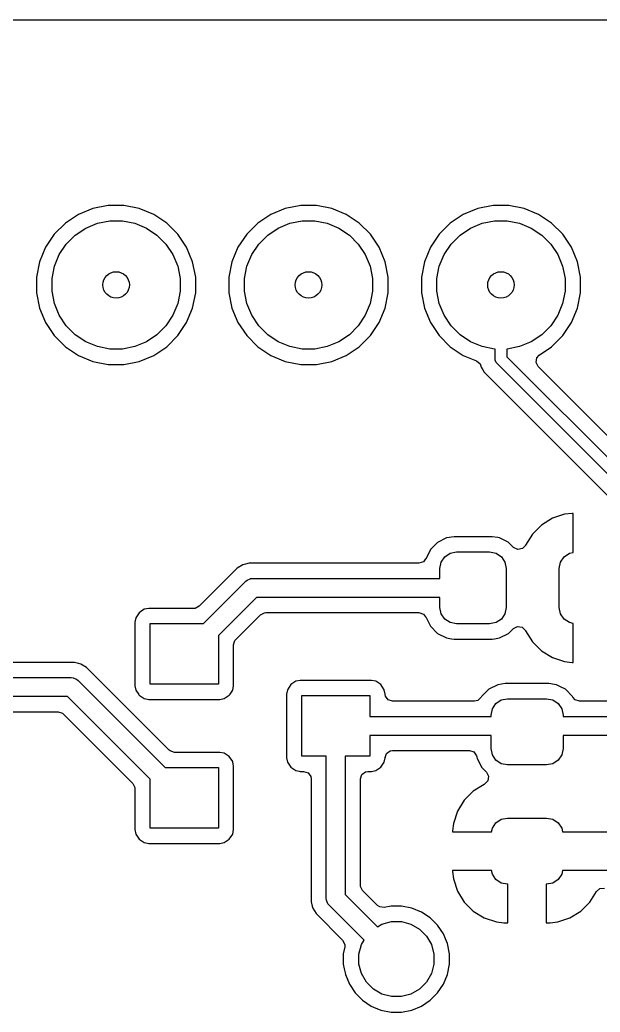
# Model space of a CAD drawing. Extents: x 2.09 to 4.51, y -4.8 to -2.93.
# Drawn here: x 2.647 to 2.948, y -3.449 to -2.933 of the extents above; entities that cross this region are included whole.
import ezdxf

# ---------------------------------------------------------------- set-up
doc = ezdxf.new("R2010")
doc.units = 0
doc.header["$MEASUREMENT"] = 0
doc.layers.add('BLACK', color=7, linetype='CONTINUOUS')

msp = doc.modelspace()

# ---------------------------------------------------------------- linework, layer by layer
at = {"layer": 'BLACK', "linetype": 'CONTINUOUS'}
for p, q in [((2.16548, -2.93309), (4.42901, -2.93309)), ((2.68479, -3.0311), (2.67726, -3.03421)), ((2.69278, -3.02951), (2.68479, -3.0311)), ((2.70092, -3.02951), (2.69278, -3.02951)), ((2.69278, -3.02951), (2.69278, -3.02951)), ((2.70891, -3.0311), (2.70092, -3.02951)), ((2.70092, -3.02951), (2.70092, -3.02951)), ((2.71644, -3.03421), (2.70891, -3.0311)), ((2.78479, -3.0311), (2.77726, -3.03421)), ((2.79278, -3.02951), (2.78479, -3.0311)), ((2.80092, -3.02951), (2.79278, -3.02951)), ((2.79278, -3.02951), (2.79278, -3.02951)), ((2.80891, -3.0311), (2.80092, -3.02951)), ((2.80092, -3.02951), (2.80092, -3.02951)), ((2.81644, -3.03421), (2.80891, -3.0311)), ((2.88479, -3.0311), (2.87726, -3.03421)), ((2.89278, -3.02951), (2.88479, -3.0311)), ((2.90092, -3.02951), (2.89278, -3.02951)), ((2.89278, -3.02951), (2.89278, -3.02951)), ((2.90891, -3.0311), (2.90092, -3.02951)), ((2.90092, -3.02951), (2.90092, -3.02951)), ((2.91644, -3.03421), (2.90891, -3.0311)), ((2.67726, -3.03421), (2.67049, -3.03874)), ((2.68714, -3.03884), (2.69357, -3.03756)), ((2.69357, -3.03756), (2.70013, -3.03756)), ((2.70013, -3.03756), (2.70656, -3.03884)), ((2.72321, -3.03874), (2.71644, -3.03421)), ((2.77726, -3.03421), (2.77049, -3.03874)), ((2.78714, -3.03884), (2.79357, -3.03756)), ((2.79357, -3.03756), (2.80013, -3.03756)), ((2.80013, -3.03756), (2.80656, -3.03884)), ((2.82321, -3.03874), (2.81644, -3.03421)), ((2.87726, -3.03421), (2.87049, -3.03874)), ((2.88714, -3.03884), (2.89357, -3.03756)), ((2.89357, -3.03756), (2.90013, -3.03756)), ((2.90013, -3.03756), (2.90656, -3.03884)), ((2.92321, -3.03874), (2.91644, -3.03421)), ((2.67049, -3.03874), (2.66473, -3.0445)), ((2.67562, -3.045), (2.68108, -3.04135)), ((2.68108, -3.04135), (2.68714, -3.03884)), ((2.70656, -3.03884), (2.71263, -3.04135)), ((2.71263, -3.04135), (2.71808, -3.045)), ((2.72898, -3.0445), (2.72321, -3.03874)), ((2.72321, -3.03874), (2.72321, -3.03874)), ((2.77049, -3.03874), (2.76473, -3.0445)), ((2.77562, -3.045), (2.78108, -3.04135)), ((2.78108, -3.04135), (2.78714, -3.03884)), ((2.80656, -3.03884), (2.81263, -3.04135)), ((2.81263, -3.04135), (2.81808, -3.045)), ((2.82898, -3.0445), (2.82321, -3.03874)), ((2.82321, -3.03874), (2.82321, -3.03874)), ((2.87049, -3.03874), (2.86473, -3.0445)), ((2.87562, -3.045), (2.88108, -3.04135)), ((2.88108, -3.04135), (2.88714, -3.03884)), ((2.90656, -3.03884), (2.91263, -3.04135)), ((2.91263, -3.04135), (2.91808, -3.045)), ((2.92898, -3.0445), (2.92321, -3.03874)), ((2.92321, -3.03874), (2.92321, -3.03874)), ((2.66473, -3.0445), (2.6602, -3.05128)), ((2.67098, -3.04964), (2.67562, -3.045)), ((2.71808, -3.045), (2.72272, -3.04964)), ((2.7335, -3.05128), (2.72898, -3.0445)), ((2.76473, -3.0445), (2.7602, -3.05128)), ((2.77098, -3.04964), (2.77562, -3.045)), ((2.81808, -3.045), (2.82272, -3.04964)), ((2.8335, -3.05128), (2.82898, -3.0445)), ((2.86473, -3.0445), (2.8602, -3.05128)), ((2.87098, -3.04964), (2.87562, -3.045)), ((2.91808, -3.045), (2.92272, -3.04964)), ((2.9335, -3.05128), (2.92898, -3.0445)), ((2.6602, -3.05128), (2.65708, -3.0588)), ((2.66734, -3.05509), (2.67098, -3.04964)), ((2.72272, -3.04964), (2.72636, -3.05509)), ((2.73662, -3.0588), (2.7335, -3.05128)), ((2.7602, -3.05128), (2.75708, -3.0588)), ((2.76734, -3.05509), (2.77098, -3.04964)), ((2.82272, -3.04964), (2.82636, -3.05509)), ((2.83662, -3.0588), (2.8335, -3.05128)), ((2.8602, -3.05128), (2.85708, -3.0588)), ((2.86734, -3.05509), (2.87098, -3.04964)), ((2.92272, -3.04964), (2.92636, -3.05509)), ((2.93662, -3.0588), (2.9335, -3.05128)), ((2.66483, -3.06115), (2.66734, -3.05509)), ((2.72636, -3.05509), (2.72887, -3.06115)), ((2.76483, -3.06115), (2.76734, -3.05509)), ((2.82636, -3.05509), (2.82887, -3.06115)), ((2.86483, -3.06115), (2.86734, -3.05509)), ((2.92636, -3.05509), (2.92887, -3.06115)), ((2.65708, -3.0588), (2.65549, -3.06679)), ((2.66355, -3.06759), (2.66483, -3.06115)), ((2.72887, -3.06115), (2.73015, -3.06759)), ((2.73821, -3.06679), (2.73662, -3.0588)), ((2.75708, -3.0588), (2.75549, -3.06679)), ((2.76355, -3.06759), (2.76483, -3.06115)), ((2.82887, -3.06115), (2.83015, -3.06759)), ((2.83821, -3.06679), (2.83662, -3.0588)), ((2.85708, -3.0588), (2.85549, -3.06679)), ((2.86355, -3.06759), (2.86483, -3.06115)), ((2.92887, -3.06115), (2.93015, -3.06759)), ((2.93821, -3.06679), (2.93662, -3.0588)), ((2.65549, -3.06679), (2.65549, -3.07494)), ((2.66355, -3.07415), (2.66355, -3.06759)), ((2.73015, -3.06759), (2.73015, -3.07415)), ((2.73821, -3.07494), (2.73821, -3.06679)), ((2.73821, -3.06679), (2.73821, -3.06679)), ((2.75549, -3.06679), (2.75549, -3.07494)), ((2.76355, -3.07415), (2.76355, -3.06759)), ((2.83015, -3.06759), (2.83015, -3.07415)), ((2.83821, -3.07494), (2.83821, -3.06679)), ((2.85549, -3.06679), (2.85549, -3.07494)), ((2.86355, -3.07415), (2.86355, -3.06759)), ((2.93015, -3.06759), (2.93015, -3.07415)), ((2.93821, -3.07494), (2.93821, -3.06679)), ((2.65549, -3.07494), (2.65708, -3.08293)), ((2.66483, -3.08058), (2.66355, -3.07415)), ((2.73015, -3.07415), (2.72887, -3.08058)), ((2.73662, -3.08293), (2.73821, -3.07494)), ((2.75549, -3.07494), (2.75708, -3.08293)), ((2.76483, -3.08058), (2.76355, -3.07415)), ((2.83015, -3.07415), (2.82887, -3.08058)), ((2.83662, -3.08293), (2.83821, -3.07494)), ((2.85549, -3.07494), (2.85708, -3.08293)), ((2.86483, -3.08058), (2.86355, -3.07415)), ((2.93015, -3.07415), (2.92887, -3.08058)), ((2.93662, -3.08293), (2.93821, -3.07494)), ((2.65708, -3.08293), (2.6602, -3.09046)), ((2.66734, -3.08664), (2.66483, -3.08058)), ((2.72887, -3.08058), (2.72636, -3.08664)), ((2.7335, -3.09046), (2.73662, -3.08293)), ((2.75708, -3.08293), (2.7602, -3.09046)), ((2.76734, -3.08664), (2.76483, -3.08058)), ((2.82887, -3.08058), (2.82636, -3.08664)), ((2.8335, -3.09046), (2.83662, -3.08293)), ((2.85708, -3.08293), (2.8602, -3.09046)), ((2.86734, -3.08664), (2.86483, -3.08058)), ((2.92887, -3.08058), (2.92636, -3.08664)), ((2.9335, -3.09046), (2.93662, -3.08293)), ((2.67098, -3.0921), (2.66734, -3.08664)), ((2.72636, -3.08664), (2.72272, -3.0921)), ((2.77098, -3.0921), (2.76734, -3.08664)), ((2.82636, -3.08664), (2.82272, -3.0921)), ((2.87098, -3.0921), (2.86734, -3.08664)), ((2.92636, -3.08664), (2.92272, -3.0921)), ((2.6602, -3.09046), (2.6602, -3.09046)), ((2.6602, -3.09046), (2.66473, -3.09723)), ((2.67562, -3.09673), (2.67098, -3.0921)), ((2.72272, -3.0921), (2.71808, -3.09673)), ((2.72898, -3.09723), (2.7335, -3.09046)), ((2.7602, -3.09046), (2.7602, -3.09046)), ((2.7602, -3.09046), (2.76473, -3.09723)), ((2.77562, -3.09673), (2.77098, -3.0921)), ((2.82272, -3.0921), (2.81808, -3.09673)), ((2.82898, -3.09723), (2.8335, -3.09046)), ((2.8602, -3.09046), (2.8602, -3.09046)), ((2.8602, -3.09046), (2.86473, -3.09723)), ((2.87562, -3.09673), (2.87098, -3.0921)), ((2.92272, -3.0921), (2.91808, -3.09673)), ((2.92898, -3.09723), (2.9335, -3.09046)), ((2.66473, -3.09723), (2.67049, -3.10299)), ((2.68108, -3.10038), (2.67562, -3.09673)), ((2.71808, -3.09673), (2.71263, -3.10038)), ((2.72321, -3.10299), (2.72898, -3.09723)), ((2.76473, -3.09723), (2.77049, -3.10299)), ((2.78108, -3.10038), (2.77562, -3.09673)), ((2.81808, -3.09673), (2.81263, -3.10038)), ((2.82321, -3.10299), (2.82898, -3.09723)), ((2.86473, -3.09723), (2.87049, -3.10299)), ((2.88108, -3.10038), (2.87562, -3.09673)), ((2.91808, -3.09673), (2.91263, -3.10038)), ((2.92321, -3.10299), (2.92898, -3.09723)), ((2.67049, -3.10299), (2.67726, -3.10752)), ((2.68714, -3.10289), (2.68108, -3.10038)), ((2.69357, -3.10417), (2.68714, -3.10289)), ((2.70013, -3.10417), (2.69357, -3.10417)), ((2.70656, -3.10289), (2.70013, -3.10417)), ((2.71263, -3.10038), (2.70656, -3.10289)), ((2.71644, -3.10752), (2.72321, -3.10299)), ((2.77049, -3.10299), (2.77726, -3.10752)), ((2.78714, -3.10289), (2.78108, -3.10038)), ((2.79357, -3.10417), (2.78714, -3.10289)), ((2.80013, -3.10417), (2.79357, -3.10417)), ((2.80656, -3.10289), (2.80013, -3.10417)), ((2.81263, -3.10038), (2.80656, -3.10289)), ((2.81644, -3.10752), (2.82321, -3.10299)), ((2.87049, -3.10299), (2.87726, -3.10752)), ((2.88714, -3.10289), (2.88108, -3.10038)), ((2.89357, -3.10417), (2.88714, -3.10289)), ((2.8938, -3.10417), (2.89357, -3.10417)), ((2.8938, -3.10945), (2.8938, -3.10417)), ((2.90013, -3.10417), (2.8999, -3.10417)), ((2.8999, -3.10417), (2.8999, -3.10818)), ((2.90656, -3.10289), (2.90013, -3.10417)), ((2.91263, -3.10038), (2.90656, -3.10289)), ((2.91677, -3.1073), (2.92321, -3.10299)), ((2.67726, -3.10752), (2.68479, -3.11064)), ((2.70891, -3.11064), (2.71644, -3.10752)), ((2.77726, -3.10752), (2.78479, -3.11064)), ((2.80891, -3.11064), (2.81644, -3.10752)), ((2.87726, -3.10752), (2.88419, -3.11039)), ((2.89386, -3.11004), (2.8938, -3.10945)), ((2.8999, -3.10818), (2.98158, -3.18986)), ((2.91508, -3.11115), (2.91546, -3.10877)), ((2.91546, -3.10877), (2.91677, -3.1073)), ((2.68479, -3.11064), (2.69278, -3.11222)), ((2.69278, -3.11222), (2.69278, -3.11222)), ((2.69278, -3.11222), (2.70092, -3.11222)), ((2.70092, -3.11222), (2.70891, -3.11064)), ((2.70092, -3.11222), (2.70092, -3.11222)), ((2.78479, -3.11064), (2.79278, -3.11222)), ((2.79278, -3.11222), (2.79278, -3.11222)), ((2.79278, -3.11222), (2.80092, -3.11222)), ((2.80092, -3.11222), (2.80891, -3.11064)), ((2.80092, -3.11222), (2.80092, -3.11222)), ((2.88419, -3.11039), (2.88602, -3.11195)), ((2.88602, -3.11195), (2.88647, -3.11298)), ((2.88647, -3.11298), (2.88648, -3.11305)), ((2.88648, -3.11305), (2.88665, -3.11367)), ((2.88665, -3.11367), (2.88741, -3.115)), ((2.88741, -3.115), (2.88809, -3.11617)), ((2.89431, -3.11114), (2.89386, -3.11004)), ((2.89469, -3.11161), (2.89431, -3.11114)), ((2.97816, -3.19507), (2.89469, -3.11161)), ((2.91618, -3.1133), (2.91508, -3.11115)), ((2.98371, -3.18083), (2.91618, -3.1133)), ((2.88809, -3.11617), (2.95522, -3.1833)), ((2.9236, -3.19215), (2.91791, -3.19566)), ((2.92995, -3.19005), (2.9236, -3.19215)), ((2.93387, -3.18965), (2.92995, -3.19005)), ((2.92995, -3.19005), (2.92995, -3.19005)), ((2.93439, -3.18965), (2.93387, -3.18965)), ((2.93439, -3.20992), (2.93439, -3.18965)), ((2.93439, -3.18965), (2.93439, -3.18965)), ((2.91791, -3.19566), (2.91318, -3.20039)), ((2.86861, -3.20236), (2.86395, -3.20474)), ((2.87247, -3.20175), (2.86861, -3.20236)), ((2.86861, -3.20236), (2.86861, -3.20236)), ((2.89229, -3.20175), (2.87247, -3.20175)), ((2.87247, -3.20175), (2.87247, -3.20175)), ((2.89519, -3.20221), (2.89229, -3.20175)), ((2.89229, -3.20175), (2.89229, -3.20175)), ((2.89616, -3.20236), (2.89519, -3.20221)), ((2.90055, -3.2046), (2.89616, -3.20236)), ((2.89616, -3.20236), (2.89616, -3.20236)), ((2.91318, -3.20039), (2.90967, -3.20608)), ((2.86395, -3.20474), (2.86025, -3.20844)), ((2.90082, -3.20474), (2.90055, -3.2046)), ((2.90335, -3.20727), (2.90082, -3.20474)), ((2.90344, -3.20736), (2.90335, -3.20727)), ((2.90563, -3.20838), (2.90344, -3.20736)), ((2.90799, -3.20792), (2.90563, -3.20838)), ((2.90953, -3.20627), (2.90799, -3.20792)), ((2.90955, -3.20628), (2.90953, -3.20627)), ((2.9096, -3.20619), (2.90955, -3.20628)), ((2.90963, -3.20616), (2.9096, -3.20619)), ((2.90967, -3.20608), (2.90963, -3.20616)), ((2.86025, -3.20844), (2.85774, -3.21337)), ((2.86581, -3.21496), (2.86768, -3.21217)), ((2.86768, -3.21217), (2.87047, -3.2103)), ((2.87047, -3.2103), (2.87377, -3.20965)), ((2.87377, -3.20965), (2.89099, -3.20965)), ((2.89099, -3.20965), (2.89429, -3.2103)), ((2.89429, -3.2103), (2.89708, -3.21217)), ((2.89708, -3.21217), (2.89895, -3.21496)), ((2.92782, -3.21496), (2.92969, -3.21217)), ((2.92969, -3.21217), (2.93248, -3.2103)), ((2.93248, -3.2103), (2.93439, -3.20992)), ((2.75985, -3.21809), (2.74007, -3.23787)), ((2.76277, -3.2164), (2.75985, -3.21809)), ((2.76403, -3.21607), (2.76277, -3.2164)), ((2.76603, -3.21553), (2.76403, -3.21607)), ((2.7694, -3.21553), (2.76603, -3.21553)), ((2.85425, -3.21553), (2.7694, -3.21553)), ((2.85654, -3.21479), (2.85425, -3.21553)), ((2.85762, -3.21331), (2.85654, -3.21479)), ((2.85774, -3.21337), (2.85762, -3.21331)), ((2.86516, -3.21826), (2.86581, -3.21496)), ((2.86516, -3.22343), (2.86516, -3.21826)), ((2.89895, -3.21496), (2.89961, -3.21826)), ((2.89961, -3.21826), (2.89961, -3.23844)), ((2.92717, -3.21826), (2.92782, -3.21496)), ((2.92717, -3.23844), (2.92717, -3.21826)), ((2.76676, -3.22352), (2.76772, -3.22343)), ((2.76772, -3.22343), (2.86516, -3.22343)), ((2.7422, -3.24691), (2.76424, -3.22487)), ((2.76424, -3.22487), (2.76498, -3.22425)), ((2.76498, -3.22425), (2.76658, -3.22359)), ((2.76498, -3.22425), (2.76498, -3.22425)), ((2.76658, -3.22359), (2.76676, -3.22352)), ((2.76676, -3.22352), (2.76676, -3.22352)), ((2.76975, -3.23327), (2.75, -3.25302)), ((2.86516, -3.23327), (2.76975, -3.23327)), ((2.86516, -3.23844), (2.86516, -3.23327)), ((2.74007, -3.23787), (2.73792, -3.23896)), ((2.86581, -3.24173), (2.86516, -3.23844)), ((2.89961, -3.23844), (2.89895, -3.24173)), ((2.92782, -3.24173), (2.92717, -3.23844)), ((2.70713, -3.24383), (2.70667, -3.24613)), ((2.70888, -3.24121), (2.70713, -3.24383)), ((2.70713, -3.24383), (2.70713, -3.24383)), ((2.71149, -3.23947), (2.70888, -3.24121)), ((2.70888, -3.24121), (2.70888, -3.24121)), ((2.71379, -3.23901), (2.71149, -3.23947)), ((2.71149, -3.23947), (2.71149, -3.23947)), ((2.73731, -3.23901), (2.71379, -3.23901)), ((2.71379, -3.23901), (2.71379, -3.23901)), ((2.71379, -3.23901), (2.71379, -3.23901)), ((2.73792, -3.23896), (2.73731, -3.23901)), ((2.75904, -3.25515), (2.77188, -3.2423)), ((2.77188, -3.2423), (2.77403, -3.24121)), ((2.77403, -3.24121), (2.77464, -3.24116)), ((2.77464, -3.24116), (2.85425, -3.24116)), ((2.85425, -3.24116), (2.85654, -3.24191)), ((2.85654, -3.24191), (2.85762, -3.24339)), ((2.85762, -3.24339), (2.85774, -3.24333)), ((2.85774, -3.24333), (2.85864, -3.24509)), ((2.86768, -3.24452), (2.86581, -3.24173)), ((2.89895, -3.24173), (2.89708, -3.24452)), ((2.92969, -3.24452), (2.92782, -3.24173)), ((2.70667, -3.24613), (2.70667, -3.24613)), ((2.70667, -3.24613), (2.70667, -3.27918)), ((2.71457, -3.2784), (2.71457, -3.24691)), ((2.71457, -3.24691), (2.7422, -3.24691)), ((2.85864, -3.24509), (2.86025, -3.24826)), ((2.86025, -3.24826), (2.86395, -3.25196)), ((2.87047, -3.24639), (2.86768, -3.24452)), ((2.87377, -3.24705), (2.87047, -3.24639)), ((2.89099, -3.24705), (2.87377, -3.24705)), ((2.89429, -3.24639), (2.89099, -3.24705)), ((2.89708, -3.24452), (2.89429, -3.24639)), ((2.90335, -3.24943), (2.90549, -3.24833)), ((2.90549, -3.24833), (2.90787, -3.24871)), ((2.90787, -3.24871), (2.90958, -3.25041)), ((2.93248, -3.24639), (2.92969, -3.24452)), ((2.93439, -3.24677), (2.93248, -3.24639)), ((2.93439, -3.26705), (2.93439, -3.24677)), ((2.75, -3.25302), (2.75, -3.2784)), ((2.86395, -3.25196), (2.86861, -3.25433)), ((2.86861, -3.25433), (2.87123, -3.25474)), ((2.89342, -3.25476), (2.89616, -3.25433)), ((2.89616, -3.25433), (2.90082, -3.25196)), ((2.90082, -3.25196), (2.90335, -3.24943)), ((2.90958, -3.25041), (2.90963, -3.25053)), ((2.90963, -3.25053), (2.90967, -3.25061)), ((2.90967, -3.25061), (2.91318, -3.2563)), ((2.75789, -3.25791), (2.75864, -3.25562)), ((2.75789, -3.27918), (2.75789, -3.25791)), ((2.75864, -3.25562), (2.75904, -3.25515)), ((2.87123, -3.25474), (2.87247, -3.25494)), ((2.87247, -3.25494), (2.87247, -3.25494)), ((2.87247, -3.25494), (2.89229, -3.25494)), ((2.89229, -3.25494), (2.89342, -3.25476)), ((2.91318, -3.2563), (2.91791, -3.26103)), ((2.91791, -3.26103), (2.9236, -3.26454)), ((2.9236, -3.26454), (2.92995, -3.26665)), ((2.67527, -3.26706), (2.609, -3.26706)), ((2.67726, -3.2676), (2.67527, -3.26706)), ((2.67527, -3.26706), (2.67527, -3.26706)), ((2.67852, -3.26794), (2.67726, -3.2676)), ((2.68145, -3.26962), (2.67852, -3.26794)), ((2.67852, -3.26794), (2.67852, -3.26794)), ((2.70302, -3.2912), (2.68145, -3.26962)), ((2.68145, -3.26962), (2.68145, -3.26962)), ((2.68145, -3.26962), (2.68145, -3.26962)), ((2.68145, -3.26962), (2.68145, -3.26962)), ((2.92995, -3.26665), (2.93387, -3.26705)), ((2.93387, -3.26705), (2.93439, -3.26705)), ((2.59843, -3.27496), (2.67358, -3.27496)), ((2.67358, -3.27496), (2.67454, -3.27505)), ((2.67454, -3.27505), (2.67454, -3.27505)), ((2.67454, -3.27505), (2.67482, -3.27517)), ((2.67482, -3.27517), (2.67631, -3.27579)), ((2.67631, -3.27579), (2.67631, -3.27579)), ((2.67631, -3.27579), (2.67706, -3.2764)), ((2.67706, -3.2764), (2.72237, -3.32171)), ((2.70667, -3.27918), (2.70667, -3.27918)), ((2.70667, -3.27918), (2.70713, -3.28148)), ((2.75, -3.2784), (2.71457, -3.2784)), ((2.75744, -3.28148), (2.75789, -3.27918)), ((2.78762, -3.27862), (2.78587, -3.28123)), ((2.79023, -3.27687), (2.78762, -3.27862)), ((2.78762, -3.27862), (2.78762, -3.27862)), ((2.79253, -3.27641), (2.79023, -3.27687)), ((2.79023, -3.27687), (2.79023, -3.27687)), ((2.82952, -3.27641), (2.79253, -3.27641)), ((2.79253, -3.27641), (2.79253, -3.27641)), ((2.79253, -3.27641), (2.79253, -3.27641)), ((2.83182, -3.27687), (2.82952, -3.27641)), ((2.82952, -3.27641), (2.82952, -3.27641)), ((2.83443, -3.27862), (2.83182, -3.27687)), ((2.83182, -3.27687), (2.83182, -3.27687)), ((2.83182, -3.27687), (2.83182, -3.27687)), ((2.83182, -3.27687), (2.83182, -3.27687)), ((2.83618, -3.28123), (2.83443, -3.27862)), ((2.83443, -3.27862), (2.83443, -3.27862)), ((2.89518, -3.27864), (2.89052, -3.28102)), ((2.89905, -3.27803), (2.89518, -3.27864)), ((2.89518, -3.27864), (2.89518, -3.27864)), ((2.92182, -3.27803), (2.89905, -3.27803)), ((2.89905, -3.27803), (2.89905, -3.27803)), ((2.92472, -3.27849), (2.92182, -3.27803)), ((2.92182, -3.27803), (2.92182, -3.27803)), ((2.92569, -3.27864), (2.92472, -3.27849)), ((2.92775, -3.27969), (2.92569, -3.27864)), ((2.92569, -3.27864), (2.92569, -3.27864)), ((2.93034, -3.28102), (2.92775, -3.27969)), ((2.67154, -3.2848), (2.59843, -3.2848)), ((2.71457, -3.32783), (2.67154, -3.2848)), ((2.70713, -3.28148), (2.70713, -3.28148)), ((2.70713, -3.28148), (2.70861, -3.28369)), ((2.70861, -3.28369), (2.70888, -3.28409)), ((2.70888, -3.28409), (2.71149, -3.28584)), ((2.75308, -3.28584), (2.75569, -3.28409)), ((2.75569, -3.28409), (2.75607, -3.28353)), ((2.75607, -3.28353), (2.75744, -3.28148)), ((2.78587, -3.28123), (2.78541, -3.28353)), ((2.78541, -3.28353), (2.78541, -3.28353)), ((2.78541, -3.28353), (2.78541, -3.31658)), ((2.78587, -3.28123), (2.78587, -3.28123)), ((2.79331, -3.3158), (2.79331, -3.28431)), ((2.79331, -3.28431), (2.82874, -3.28431)), ((2.82874, -3.28431), (2.82874, -3.29513)), ((2.83663, -3.28353), (2.83618, -3.28123)), ((2.83665, -3.28372), (2.83663, -3.28353)), ((2.83663, -3.28353), (2.83663, -3.28353)), ((2.83669, -3.28372), (2.83665, -3.28372)), ((2.83682, -3.28455), (2.83669, -3.28372)), ((2.83824, -3.2865), (2.83682, -3.28455)), ((2.88662, -3.28511), (2.88492, -3.28682)), ((2.88682, -3.28471), (2.88662, -3.28511)), ((2.89052, -3.28102), (2.88682, -3.28471)), ((2.93404, -3.28471), (2.93034, -3.28102)), ((2.93424, -3.28511), (2.93404, -3.28471)), ((2.93404, -3.28471), (2.93404, -3.28471)), ((2.93543, -3.2865), (2.93424, -3.28511)), ((2.71149, -3.28584), (2.71324, -3.28619)), ((2.71324, -3.28619), (2.71379, -3.28629)), ((2.71379, -3.28629), (2.71379, -3.28629)), ((2.71379, -3.28629), (2.71379, -3.28629)), ((2.71379, -3.28629), (2.71379, -3.28629)), ((2.71379, -3.28629), (2.75078, -3.28629)), ((2.75078, -3.28629), (2.75308, -3.28584)), ((2.75078, -3.28629), (2.75078, -3.28629)), ((2.84053, -3.28724), (2.83824, -3.2865)), ((2.88315, -3.28724), (2.84053, -3.28724)), ((2.88492, -3.28682), (2.88315, -3.28724)), ((2.89239, -3.29124), (2.89425, -3.28845)), ((2.89425, -3.28845), (2.89705, -3.28658)), ((2.89705, -3.28658), (2.90034, -3.28593)), ((2.90034, -3.28593), (2.92052, -3.28593)), ((2.92052, -3.28593), (2.92382, -3.28658)), ((2.92382, -3.28658), (2.92661, -3.28845)), ((2.92661, -3.28845), (2.92848, -3.29124)), ((2.93772, -3.28724), (2.93543, -3.2865)), ((2.96189, -3.28724), (2.93772, -3.28724)), ((2.609, -3.29269), (2.66666, -3.29269)), ((2.66666, -3.29269), (2.66895, -3.29344)), ((2.66895, -3.29344), (2.66941, -3.29383)), ((2.66941, -3.29383), (2.70553, -3.32995)), ((2.7245, -3.31267), (2.70302, -3.2912)), ((2.82874, -3.29513), (2.89173, -3.29513)), ((2.89173, -3.29454), (2.89239, -3.29124)), ((2.89173, -3.29513), (2.89173, -3.29454)), ((2.92848, -3.29124), (2.92913, -3.29454)), ((2.92913, -3.29454), (2.92913, -3.29513)), ((2.92913, -3.29513), (2.97047, -3.29513)), ((2.89173, -3.30498), (2.82874, -3.30498)), ((2.82874, -3.30498), (2.82874, -3.3158)), ((2.89173, -3.31176), (2.89173, -3.30498)), ((2.97047, -3.30498), (2.92913, -3.30498)), ((2.92913, -3.30498), (2.92913, -3.31176)), ((2.72496, -3.31307), (2.7245, -3.31267)), ((2.72725, -3.31381), (2.72496, -3.31307)), ((2.75078, -3.31381), (2.72725, -3.31381)), ((2.75308, -3.31427), (2.75078, -3.31381)), ((2.75078, -3.31381), (2.75078, -3.31381)), ((2.75078, -3.31381), (2.75078, -3.31381)), ((2.75569, -3.31602), (2.75308, -3.31427)), ((2.75308, -3.31427), (2.75308, -3.31427)), ((2.75308, -3.31427), (2.75308, -3.31427)), ((2.75308, -3.31427), (2.75308, -3.31427)), ((2.75744, -3.31863), (2.75569, -3.31602)), ((2.75569, -3.31602), (2.75569, -3.31602)), ((2.8061, -3.3158), (2.79331, -3.3158)), ((2.8061, -3.38976), (2.8061, -3.3158)), ((2.82874, -3.3158), (2.81594, -3.3158)), ((2.81594, -3.3158), (2.81594, -3.38773)), ((2.83675, -3.3164), (2.83738, -3.31448)), ((2.83738, -3.31448), (2.83933, -3.31306)), ((2.83933, -3.31306), (2.84053, -3.31287)), ((2.84053, -3.31287), (2.88048, -3.31287)), ((2.88048, -3.31287), (2.88277, -3.31361)), ((2.88277, -3.31361), (2.88419, -3.31556)), ((2.88419, -3.31556), (2.88433, -3.31616)), ((2.88433, -3.31616), (2.88437, -3.31639)), ((2.89239, -3.31506), (2.89173, -3.31176)), ((2.89425, -3.31785), (2.89239, -3.31506)), ((2.92848, -3.31506), (2.92661, -3.31785)), ((2.92913, -3.31176), (2.92848, -3.31506)), ((2.75772, -3.32008), (2.75744, -3.31863)), ((2.75788, -3.32089), (2.75772, -3.32008)), ((2.75789, -3.32093), (2.75788, -3.32089)), ((2.75789, -3.35398), (2.75789, -3.32093)), ((2.78541, -3.31658), (2.78541, -3.31658)), ((2.78541, -3.31658), (2.78587, -3.31888)), ((2.78587, -3.31888), (2.78587, -3.31888)), ((2.78587, -3.31888), (2.78762, -3.32149)), ((2.83443, -3.32149), (2.83618, -3.31888)), ((2.83618, -3.31888), (2.83663, -3.31658)), ((2.83663, -3.31658), (2.83665, -3.31639)), ((2.83663, -3.31658), (2.83663, -3.31658)), ((2.83665, -3.31639), (2.83675, -3.3164)), ((2.88437, -3.31639), (2.88445, -3.31693)), ((2.88445, -3.31693), (2.88445, -3.31693)), ((2.88445, -3.31693), (2.88637, -3.32069)), ((2.88637, -3.32069), (2.88682, -3.32158)), ((2.89705, -3.31972), (2.89425, -3.31785)), ((2.90034, -3.32037), (2.89705, -3.31972)), ((2.92052, -3.32037), (2.90034, -3.32037)), ((2.92382, -3.31972), (2.92052, -3.32037)), ((2.92661, -3.31785), (2.92382, -3.31972)), ((2.72237, -3.32171), (2.75, -3.32171)), ((2.75, -3.32171), (2.75, -3.3532)), ((2.78762, -3.32149), (2.78762, -3.32149)), ((2.78762, -3.32149), (2.79023, -3.32324)), ((2.79023, -3.32324), (2.79198, -3.32359)), ((2.79198, -3.32359), (2.79253, -3.3237)), ((2.79253, -3.3237), (2.79253, -3.3237)), ((2.79253, -3.3237), (2.79253, -3.3237)), ((2.79253, -3.3237), (2.79431, -3.3237)), ((2.79431, -3.3237), (2.7966, -3.32444)), ((2.7966, -3.32444), (2.79802, -3.32639)), ((2.79802, -3.32639), (2.79821, -3.32759)), ((2.82384, -3.32759), (2.82458, -3.3253)), ((2.82458, -3.3253), (2.82653, -3.32389)), ((2.82653, -3.32389), (2.82774, -3.3237)), ((2.82774, -3.3237), (2.82952, -3.3237)), ((2.82952, -3.3237), (2.83182, -3.32324)), ((2.82952, -3.3237), (2.82952, -3.3237)), ((2.83182, -3.32324), (2.83443, -3.32149)), ((2.88682, -3.32158), (2.88935, -3.32411)), ((2.88935, -3.32411), (2.89045, -3.32626)), ((2.89045, -3.32626), (2.89007, -3.32864)), ((2.70553, -3.32995), (2.70663, -3.3321)), ((2.71457, -3.3532), (2.71457, -3.32783)), ((2.79821, -3.32759), (2.79821, -3.38808)), ((2.82384, -3.37516), (2.82384, -3.32759)), ((2.88817, -3.33044), (2.88248, -3.33395)), ((2.88824, -3.3304), (2.88817, -3.33044)), ((2.88837, -3.33034), (2.88824, -3.3304)), ((2.89007, -3.32864), (2.88837, -3.33034)), ((2.70663, -3.3321), (2.70667, -3.33271)), ((2.70667, -3.33271), (2.70667, -3.35398)), ((2.88248, -3.33395), (2.87775, -3.33868)), ((2.87775, -3.33868), (2.87424, -3.34437)), ((2.87424, -3.34437), (2.87213, -3.35072)), ((2.87213, -3.35072), (2.87173, -3.35464)), ((2.89239, -3.35325), (2.89425, -3.35046)), ((2.89425, -3.35046), (2.89705, -3.34859)), ((2.89705, -3.34859), (2.90034, -3.34793)), ((2.90034, -3.34793), (2.92052, -3.34793)), ((2.92052, -3.34793), (2.92382, -3.34859)), ((2.92382, -3.34859), (2.92661, -3.35046)), ((2.92661, -3.35046), (2.92848, -3.35325)), ((2.70667, -3.35398), (2.70667, -3.35398)), ((2.70667, -3.35398), (2.70713, -3.35628)), ((2.70713, -3.35628), (2.70713, -3.35628)), ((2.70713, -3.35628), (2.70885, -3.35886)), ((2.75, -3.3532), (2.71457, -3.3532)), ((2.75569, -3.3589), (2.75744, -3.35628)), ((2.75744, -3.35628), (2.75789, -3.35398)), ((2.87173, -3.35464), (2.87173, -3.35516)), ((2.87173, -3.35516), (2.87173, -3.35516)), ((2.87173, -3.35516), (2.89201, -3.35516)), ((2.89201, -3.35516), (2.89239, -3.35325)), ((2.92848, -3.35325), (2.92886, -3.35516)), ((2.92886, -3.35516), (2.97075, -3.35516)), ((2.70885, -3.35886), (2.70888, -3.3589)), ((2.70888, -3.3589), (2.71149, -3.36064)), ((2.71149, -3.36064), (2.71324, -3.36099)), ((2.71324, -3.36099), (2.71379, -3.3611)), ((2.71379, -3.3611), (2.71379, -3.3611)), ((2.71379, -3.3611), (2.71379, -3.3611)), ((2.71379, -3.3611), (2.71379, -3.3611)), ((2.71379, -3.3611), (2.75078, -3.3611)), ((2.75078, -3.3611), (2.75308, -3.36064)), ((2.75078, -3.3611), (2.75078, -3.3611)), ((2.75308, -3.36064), (2.75569, -3.3589)), ((2.82384, -3.38284), (2.82384, -3.37516)), ((2.89201, -3.37516), (2.87173, -3.37516)), ((2.87173, -3.37516), (2.87173, -3.37516)), ((2.87173, -3.37516), (2.87173, -3.37568)), ((2.87173, -3.37568), (2.87213, -3.37959)), ((2.89239, -3.37707), (2.89201, -3.37516)), ((2.89425, -3.37986), (2.89239, -3.37707)), ((2.92848, -3.37707), (2.92661, -3.37986)), ((2.92886, -3.37516), (2.92848, -3.37707)), ((2.97075, -3.37516), (2.92886, -3.37516)), ((2.82389, -3.38345), (2.82384, -3.38284)), ((2.87213, -3.37959), (2.87213, -3.3796)), ((2.87213, -3.3796), (2.87424, -3.38594)), ((2.89705, -3.38173), (2.89425, -3.37986)), ((2.90034, -3.38238), (2.89705, -3.38173)), ((2.90043, -3.38238), (2.90034, -3.38238)), ((2.90043, -3.40238), (2.90043, -3.38238)), ((2.92052, -3.38238), (2.92043, -3.38238)), ((2.92043, -3.38238), (2.92043, -3.40238)), ((2.92382, -3.38173), (2.92052, -3.38238)), ((2.92661, -3.37986), (2.92382, -3.38173)), ((2.79821, -3.38808), (2.79821, -3.39145)), ((2.81594, -3.38773), (2.83264, -3.40443)), ((2.82498, -3.3856), (2.82389, -3.38345)), ((2.83271, -3.39333), (2.82498, -3.3856)), ((2.87424, -3.38594), (2.87775, -3.39164)), ((2.94312, -3.39164), (2.94649, -3.38618)), ((2.94649, -3.38618), (2.94832, -3.38462)), ((2.94832, -3.38462), (2.95072, -3.38444)), ((2.79821, -3.39145), (2.79881, -3.39368)), ((2.8062, -3.39072), (2.8061, -3.38976)), ((2.80693, -3.3925), (2.8062, -3.39072)), ((2.80754, -3.39324), (2.80693, -3.3925)), ((2.80693, -3.3925), (2.80693, -3.3925)), ((2.82569, -3.41138), (2.80754, -3.39324)), ((2.83383, -3.39411), (2.83271, -3.39333)), ((2.87775, -3.39164), (2.88248, -3.39637)), ((2.93839, -3.39637), (2.94312, -3.39164)), ((2.94312, -3.39164), (2.94312, -3.39164)), ((2.79881, -3.39368), (2.79908, -3.39471)), ((2.79908, -3.39471), (2.80077, -3.39763)), ((2.80077, -3.39763), (2.80077, -3.39763)), ((2.80077, -3.39763), (2.81459, -3.41145)), ((2.83623, -3.39439), (2.83383, -3.39411)), ((2.8398, -3.39368), (2.83623, -3.39439)), ((2.84524, -3.39368), (2.8398, -3.39368)), ((2.8398, -3.39368), (2.8398, -3.39368)), ((2.85056, -3.39474), (2.84524, -3.39368)), ((2.84524, -3.39368), (2.84524, -3.39368)), ((2.85558, -3.39682), (2.85056, -3.39474)), ((2.8601, -3.39984), (2.85558, -3.39682)), ((2.85558, -3.39682), (2.85558, -3.39682)), ((2.88248, -3.39637), (2.88817, -3.39988)), ((2.9327, -3.39988), (2.93839, -3.39637)), ((2.83264, -3.40443), (2.83499, -3.40307)), ((2.83499, -3.40307), (2.83995, -3.40174)), ((2.83995, -3.40174), (2.84509, -3.40174)), ((2.84509, -3.40174), (2.85005, -3.40307)), ((2.85005, -3.40307), (2.8545, -3.40564)), ((2.86394, -3.40368), (2.8601, -3.39984)), ((2.86696, -3.4082), (2.86394, -3.40368)), ((2.88817, -3.39988), (2.89452, -3.40198)), ((2.89452, -3.40198), (2.89844, -3.40238)), ((2.89844, -3.40238), (2.90043, -3.40238)), ((2.92043, -3.40238), (2.92043, -3.40238)), ((2.92043, -3.40238), (2.92243, -3.40238)), ((2.92243, -3.40238), (2.92635, -3.40198)), ((2.92635, -3.40198), (2.9327, -3.39988)), ((2.92635, -3.40198), (2.92635, -3.40198)), ((2.8545, -3.40564), (2.85814, -3.40928)), ((2.86799, -3.41067), (2.86696, -3.4082)), ((2.86696, -3.4082), (2.86696, -3.4082)), ((2.81459, -3.41145), (2.81568, -3.4136)), ((2.81568, -3.4136), (2.81565, -3.41497)), ((2.823, -3.41869), (2.82433, -3.41373)), ((2.82433, -3.41373), (2.82569, -3.41138)), ((2.85814, -3.40928), (2.86071, -3.41373)), ((2.86071, -3.41373), (2.86204, -3.41869)), ((2.86904, -3.41322), (2.86799, -3.41067)), ((2.8701, -3.41854), (2.86904, -3.41322)), ((2.81565, -3.41497), (2.81494, -3.41854)), ((2.81494, -3.41854), (2.81494, -3.42398)), ((2.823, -3.42383), (2.823, -3.41869)), ((2.86204, -3.41869), (2.86204, -3.42383)), ((2.8701, -3.42398), (2.8701, -3.41854)), ((2.81494, -3.42398), (2.8154, -3.42627)), ((2.82433, -3.42879), (2.823, -3.42383)), ((2.86204, -3.42383), (2.86071, -3.42879)), ((2.86904, -3.4293), (2.8701, -3.42398)), ((2.8154, -3.42627), (2.81583, -3.42846)), ((2.81583, -3.42846), (2.816, -3.4293)), ((2.816, -3.4293), (2.816, -3.4293)), ((2.816, -3.4293), (2.81808, -3.43432)), ((2.8269, -3.43324), (2.82433, -3.42879)), ((2.86071, -3.42879), (2.85814, -3.43324)), ((2.86696, -3.43432), (2.86904, -3.4293)), ((2.81808, -3.43432), (2.81808, -3.43432)), ((2.81808, -3.43432), (2.8211, -3.43884)), ((2.83054, -3.43688), (2.8269, -3.43324)), ((2.85814, -3.43324), (2.8545, -3.43688)), ((2.86394, -3.43884), (2.86696, -3.43432)), ((2.8211, -3.43884), (2.82494, -3.44268)), ((2.83499, -3.43945), (2.83054, -3.43688)), ((2.83995, -3.44078), (2.83499, -3.43945)), ((2.85005, -3.43945), (2.84509, -3.44078)), ((2.8545, -3.43688), (2.85005, -3.43945)), ((2.8601, -3.44268), (2.86394, -3.43884)), ((2.82494, -3.44268), (2.82946, -3.4457)), ((2.84509, -3.44078), (2.83995, -3.44078)), ((2.85558, -3.4457), (2.8601, -3.44268)), ((2.82946, -3.4457), (2.82946, -3.4457)), ((2.82946, -3.4457), (2.83067, -3.4462)), ((2.83067, -3.4462), (2.83448, -3.44778)), ((2.83448, -3.44778), (2.8398, -3.44884)), ((2.8398, -3.44884), (2.8398, -3.44884)), ((2.8398, -3.44884), (2.84524, -3.44884)), ((2.84524, -3.44884), (2.85056, -3.44778)), ((2.84524, -3.44884), (2.84524, -3.44884)), ((2.85056, -3.44778), (2.85558, -3.4457))]:
    msp.add_line(p, q, dxfattribs=at)
at = {"layer": 'BLACK'}
for centre in [(2.69685, -3.07087), (2.79685, -3.07087), (2.89685, -3.07087)]:
    msp.add_circle(centre, 0.00689, dxfattribs=at)
at = {"layer": 'WHITE'}
for centre in [(2.69685, -3.07087), (2.79685, -3.07087), (2.89685, -3.07087)]:
    msp.add_circle(centre, 0.00689, dxfattribs=at)

doc.saveas('drawing.dxf')
